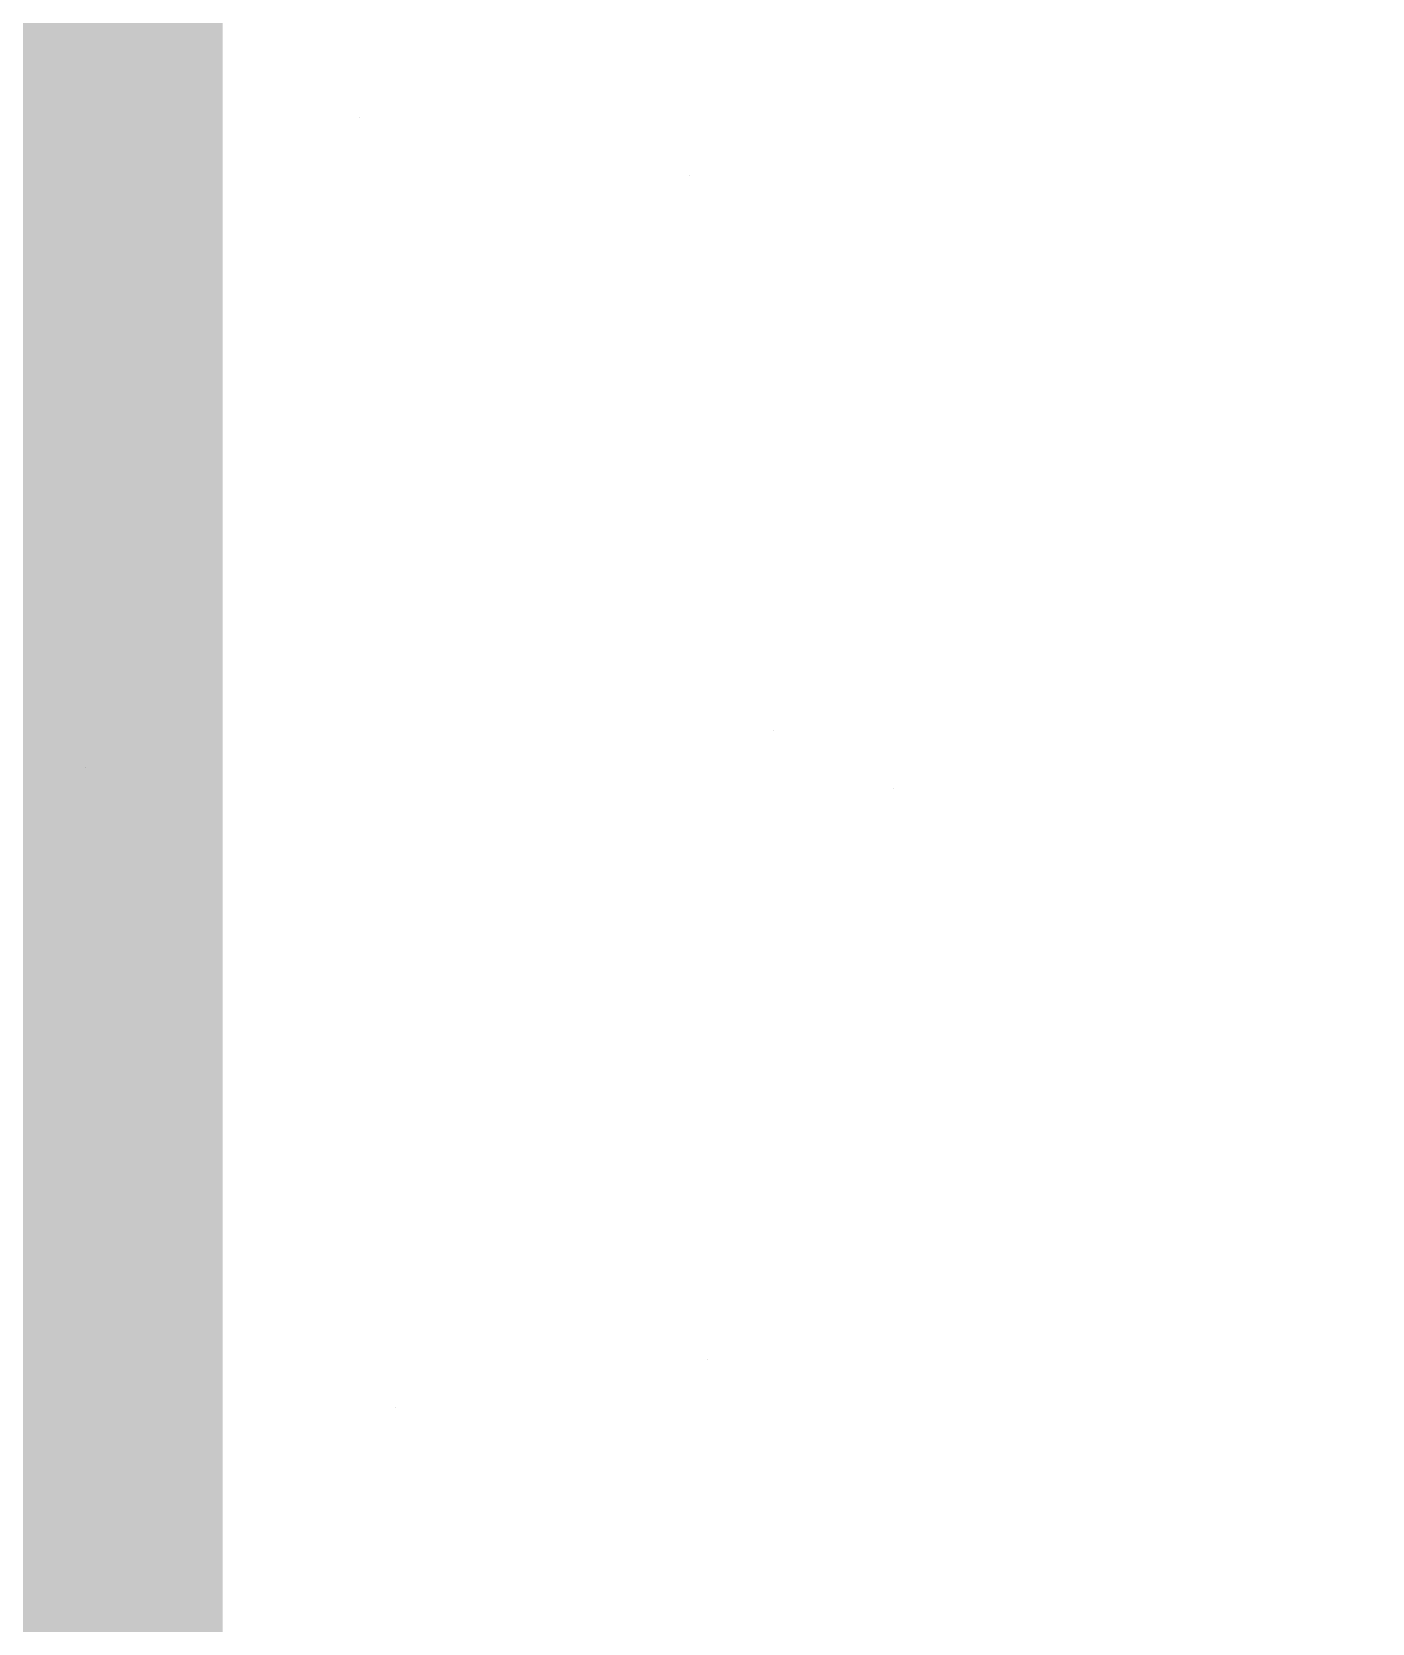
# Model space of a CAD drawing. Header units: millimetres. Extents: x -0.7 to 17.2, y -0.7 to 12.5.
# Drawn here: x 0.885 to 1.58, y 2.71 to 3.534 of the extents above; entities that cross this region are included whole.
import ezdxf

# ---------------------------------------------------------------- set-up
doc = ezdxf.new("R2010")
doc.units = ezdxf.units.MM
doc.layers.add('LEGEND', color=7, linetype='Continuous')
doc.layers.add('TEXT', color=7, linetype='Continuous')

msp = doc.modelspace()

# ---------------------------------------------------------------- linework, layer by layer
at = {"layer": 'LEGEND', "color": 7, "lineweight": 0, "const_width": 0.7075}
msp.add_lwpolyline([(0.63047, 1.67535), (8.46355, 1.67535), (8.46355, 5.78771), (0.63047, 5.78771), (0.63047, 1.67535), (0.63047, 1.67535)], dxfattribs=at)
at = {"layer": 'TEXT', "color": 7, "lineweight": 0, "const_width": 0.0000000392}
for points in [[(1.11047, 3.4769), (1.11047, 3.4769), (1.11005, 3.46975), (1.10878, 3.46323), (1.10668, 3.45735), (1.10668, 3.45735), (1.10375, 3.4522), (1.10003, 3.44788), (1.09551, 3.44437), (1.09551, 3.44437), (1.0902, 3.44179), (1.0841, 3.44024), (1.07722, 3.43972), (1.07722, 3.43972), (1.07016, 3.44024), (1.06395, 3.44179), (1.05857, 3.44437), (1.05857, 3.44437), (1.05404, 3.44788), (1.05035, 3.45223), (1.04751, 3.4574), (1.04751, 3.4574), (1.04548, 3.46331), (1.04427, 3.46985), (1.04387, 3.47701), (1.04387, 3.47701), (1.04427, 3.48411), (1.04549, 3.49057), (1.04751, 3.49642), (1.04751, 3.49642), (1.05036, 3.50153), (1.05405, 3.50585), (1.05858, 3.50935), (1.05858, 3.50935), (1.06396, 3.51193), (1.07021, 3.51348), (1.07732, 3.514), (1.07732, 3.514), (1.08415, 3.51349), (1.09021, 3.51195), (1.09551, 3.5094), (1.09551, 3.5094), (1.10003, 3.50592), (1.10375, 3.5016), (1.10668, 3.49646), (1.10668, 3.49646), (1.10878, 3.49058), (1.11005, 3.48406), (1.11047, 3.4769)], [(1.05347, 3.47691), (1.05411, 3.46846), (1.05603, 3.4613), (1.05923, 3.45544), (1.05923, 3.45544), (1.06379, 3.45109), (1.06979, 3.44848), (1.07722, 3.44761), (1.07722, 3.44761), (1.0847, 3.44848), (1.0907, 3.45109), (1.09521, 3.45544), (1.09521, 3.45544), (1.09835, 3.4613), (1.10024, 3.46846), (1.10087, 3.47691), (1.10087, 3.47691), (1.10024, 3.48535), (1.09835, 3.49247), (1.09521, 3.49828), (1.09521, 3.49828), (1.09071, 3.50258), (1.08474, 3.50515), (1.07732, 3.50601), (1.07732, 3.50601), (1.06988, 3.50515), (1.06387, 3.50258), (1.05928, 3.49829), (1.05928, 3.49829), (1.05606, 3.49247), (1.05412, 3.48535), (1.05347, 3.47691)], [(1.15725, 3.49489), (1.16695, 3.49489), (1.14381, 3.46882), (1.16887, 3.44073), (1.15857, 3.44073), (1.13411, 3.46822), (1.13411, 3.44073), (1.12522, 3.44073), (1.12522, 3.49489), (1.13411, 3.49489), (1.13411, 3.46862), (1.15725, 3.49489)], [(1.20444, 3.4959), (1.20444, 3.4959), (1.21068, 3.49513), (1.21606, 3.4928), (1.22056, 3.48893), (1.22056, 3.48893), (1.22396, 3.4835), (1.226, 3.47649), (1.22668, 3.46791), (1.22668, 3.46791), (1.226, 3.45942), (1.22396, 3.45241), (1.22056, 3.44689), (1.22056, 3.44689), (1.21605, 3.4429), (1.21064, 3.44051), (1.20435, 3.43972), (1.20435, 3.43972), (1.20041, 3.43998), (1.19696, 3.44077), (1.19398, 3.44209), (1.19398, 3.44209), (1.19145, 3.44376), (1.18931, 3.4456), (1.18757, 3.4476), (1.18696, 3.4476), (1.18696, 3.4476), (1.1871, 3.44635), (1.18723, 3.44491), (1.18737, 3.44326), (1.18737, 3.44326), (1.18748, 3.44158), (1.18755, 3.44007), (1.18757, 3.43871), (1.18757, 3.41647), (1.17868, 3.41647), (1.17868, 3.49489), (1.18596, 3.49489), (1.18717, 3.48751), (1.18757, 3.48751), (1.18757, 3.48751), (1.18936, 3.48975), (1.19148, 3.49174), (1.19394, 3.49348), (1.19394, 3.49348), (1.19686, 3.49483), (1.20036, 3.49563), (1.20444, 3.4959)], [(1.26134, 3.4958), (1.26134, 3.4958), (1.26737, 3.49532), (1.27225, 3.49387), (1.27599, 3.49146), (1.27599, 3.49146), (1.27863, 3.48799), (1.28021, 3.48338), (1.28074, 3.47762), (1.28074, 3.44073), (1.27427, 3.44073), (1.27255, 3.44841), (1.27215, 3.44841), (1.27215, 3.44841), (1.26975, 3.4457), (1.26728, 3.44351), (1.26472, 3.44184), (1.26472, 3.44184), (1.2618, 3.44066), (1.25821, 3.43996), (1.25396, 3.43972), (1.25396, 3.43972), (1.24932, 3.44015), (1.24524, 3.44145), (1.24173, 3.44361), (1.24173, 3.44361), (1.23903, 3.44669), (1.23742, 3.45075), (1.23688, 3.45579), (1.23688, 3.45579), (1.23759, 3.46076), (1.23971, 3.46492), (1.24324, 3.46827), (1.24324, 3.46827), (1.24825, 3.47075), (1.25479, 3.47235), (1.26285, 3.47307), (1.27205, 3.47337), (1.27205, 3.4766), (1.27205, 3.4766), (1.27172, 3.48065), (1.27074, 3.48378), (1.26911, 3.48599), (1.26911, 3.48599), (1.26689, 3.48746), (1.26413, 3.48833), (1.26083, 3.48862), (1.26083, 3.48862), (1.25805, 3.48848), (1.25535, 3.48806), (1.25275, 3.48736), (1.25275, 3.48736), (1.25024, 3.48648), (1.24785, 3.48552), (1.24557, 3.48448), (1.24284, 3.49115), (1.24284, 3.49115), (1.24535, 3.49237), (1.24814, 3.49346), (1.25123, 3.49443), (1.25123, 3.49443), (1.25451, 3.49519), (1.25788, 3.49565), (1.26134, 3.4958)], [(1.31924, 3.43972), (1.31924, 3.43972), (1.31463, 3.44004), (1.31037, 3.44102), (1.30646, 3.44265), (1.30646, 3.44265), (1.30299, 3.44496), (1.30006, 3.44799), (1.29767, 3.45175), (1.29767, 3.45175), (1.2959, 3.45624), (1.29484, 3.46149), (1.29449, 3.46751), (1.29449, 3.46751), (1.29486, 3.47377), (1.29597, 3.47919), (1.29782, 3.48378), (1.29782, 3.48378), (1.30031, 3.48759), (1.30333, 3.49066), (1.30687, 3.49298), (1.30687, 3.49298), (1.31085, 3.49461), (1.31518, 3.49559), (1.31985, 3.49591), (1.31985, 3.49591), (1.32258, 3.49582), (1.32525, 3.49553), (1.32784, 3.49505), (1.32784, 3.49505), (1.33024, 3.49444), (1.33233, 3.49375), (1.33411, 3.49298), (1.33138, 3.4856), (1.33138, 3.4856), (1.32967, 3.4862), (1.32778, 3.48677), (1.32571, 3.48732), (1.32571, 3.48732), (1.3236, 3.48777), (1.32158, 3.48804), (1.31965, 3.48813), (1.31965, 3.48813), (1.31078, 3.48585), (1.30546, 3.47901), (1.30369, 3.46762), (1.30369, 3.46762), (1.30412, 3.46159), (1.30541, 3.45659), (1.30757, 3.45261), (1.30757, 3.45261), (1.31059, 3.44972), (1.31445, 3.44799), (1.31914, 3.44741), (1.31914, 3.44741), (1.32199, 3.44751), (1.3246, 3.44781), (1.32697, 3.44832), (1.32697, 3.44832), (1.32917, 3.44897), (1.33124, 3.44971), (1.33319, 3.45054), (1.33319, 3.44266), (1.33319, 3.44266), (1.33131, 3.44179), (1.3293, 3.44106), (1.32717, 3.44048), (1.32717, 3.44048), (1.32483, 3.44006), (1.32219, 3.43981), (1.31924, 3.43972)], [(1.39311, 3.46791), (1.39311, 3.46791), (1.39235, 3.45962), (1.39008, 3.45268), (1.38629, 3.44709), (1.38629, 3.44709), (1.38121, 3.44299), (1.37506, 3.44053), (1.36785, 3.43972), (1.36785, 3.43972), (1.36324, 3.44008), (1.35898, 3.44118), (1.35507, 3.443), (1.35507, 3.443), (1.35159, 3.44553), (1.34864, 3.44873), (1.34622, 3.4526), (1.34622, 3.4526), (1.34443, 3.45711), (1.34335, 3.46221), (1.34299, 3.46791), (1.34299, 3.46791), (1.34374, 3.47619), (1.346, 3.48309), (1.34976, 3.48862), (1.34976, 3.48862), (1.35481, 3.49267), (1.36094, 3.49509), (1.36815, 3.4959), (1.36815, 3.4959), (1.37287, 3.49554), (1.3772, 3.49444), (1.38113, 3.49262), (1.38113, 3.49262), (1.3846, 3.4901), (1.38753, 3.48694), (1.38992, 3.48312), (1.38992, 3.48312), (1.39169, 3.47867), (1.39275, 3.4736), (1.39311, 3.46791)], [(1.41494, 3.47519), (1.41494, 3.47519), (1.4161, 3.47002), (1.41957, 3.46692), (1.42535, 3.46589), (1.42535, 3.46589), (1.42862, 3.46607), (1.43168, 3.46659), (1.43455, 3.46746), (1.43455, 3.46746), (1.43733, 3.46862), (1.44016, 3.47002), (1.44303, 3.47165), (1.44303, 3.49489), (1.45193, 3.49489), (1.45193, 3.44073), (1.44303, 3.44073), (1.44303, 3.46488), (1.44303, 3.46488), (1.44002, 3.46307), (1.43704, 3.46153), (1.43409, 3.46028), (1.43409, 3.46028), (1.43096, 3.45935), (1.42744, 3.4588), (1.42353, 3.45861), (1.42353, 3.45861), (1.41841, 3.4591), (1.41412, 3.46054), (1.41064, 3.46296), (1.41064, 3.46296), (1.40809, 3.46618), (1.40656, 3.47005), (1.40605, 3.47458), (1.40605, 3.49489), (1.41494, 3.49489), (1.41494, 3.47519)], [(1.478, 3.49489), (1.478, 3.47236), (1.50741, 3.47236), (1.50741, 3.49489), (1.5163, 3.49489), (1.5163, 3.44073), (1.50741, 3.44073), (1.50741, 3.46488), (1.478, 3.46488), (1.478, 3.44073), (1.46911, 3.44073), (1.46911, 3.49489), (1.478, 3.49489)], [(1.55399, 3.4958), (1.55399, 3.4958), (1.56002, 3.49532), (1.5649, 3.49387), (1.56864, 3.49146), (1.56864, 3.49146), (1.57128, 3.48799), (1.57286, 3.48338), (1.57339, 3.47762), (1.57339, 3.44073), (1.56692, 3.44073), (1.56521, 3.44841), (1.5648, 3.44841), (1.5648, 3.44841), (1.5624, 3.4457), (1.55993, 3.44351), (1.55738, 3.44184), (1.55738, 3.44184), (1.55445, 3.44066), (1.55086, 3.43996), (1.54661, 3.43972), (1.54661, 3.43972), (1.54197, 3.44015), (1.5379, 3.44145), (1.53438, 3.44361), (1.53438, 3.44361), (1.53169, 3.44669), (1.53007, 3.45075), (1.52953, 3.45579), (1.52953, 3.45579), (1.53024, 3.46076), (1.53236, 3.46492), (1.5359, 3.46827), (1.5359, 3.46827), (1.5409, 3.47075), (1.54744, 3.47235), (1.5555, 3.47307), (1.5647, 3.47337), (1.5647, 3.4766), (1.5647, 3.4766), (1.56437, 3.48065), (1.5634, 3.48378), (1.56177, 3.48599), (1.56177, 3.48599), (1.55954, 3.48746), (1.55678, 3.48833), (1.55348, 3.48862), (1.55348, 3.48862), (1.5507, 3.48848), (1.548, 3.48806), (1.5454, 3.48736), (1.5454, 3.48736), (1.5429, 3.48648), (1.54051, 3.48552), (1.53823, 3.48448), (1.5355, 3.49115), (1.5355, 3.49115), (1.538, 3.49237), (1.5408, 3.49346), (1.54389, 3.49443), (1.54389, 3.49443), (1.54716, 3.49519), (1.55053, 3.49565), (1.55399, 3.4958)], [(1.20284, 3.48842), (1.19786, 3.48791), (1.19397, 3.48636), (1.19117, 3.48377), (1.19117, 3.48377), (1.18926, 3.48014), (1.18807, 3.47542), (1.18758, 3.46963), (1.18758, 3.46791), (1.18758, 3.46791), (1.18794, 3.46175), (1.18904, 3.45661), (1.19087, 3.4525), (1.19087, 3.4525), (1.19368, 3.44949), (1.19773, 3.44769), (1.20304, 3.44709), (1.20304, 3.44709), (1.20614, 3.4474), (1.20886, 3.4483), (1.21117, 3.44982), (1.21117, 3.44982), (1.21312, 3.45186), (1.2147, 3.45433), (1.21593, 3.45725), (1.21593, 3.45725), (1.2168, 3.46053), (1.21732, 3.46412), (1.21749, 3.46801), (1.21749, 3.46801), (1.21709, 3.4738), (1.2159, 3.47875), (1.2139, 3.48287), (1.2139, 3.48287), (1.21108, 3.48595), (1.20739, 3.48781), (1.20284, 3.48842)], [(1.35218, 3.46791), (1.3526, 3.46195), (1.35387, 3.45688), (1.35597, 3.4527), (1.35597, 3.4527), (1.359, 3.44959), (1.36302, 3.44772), (1.36805, 3.44709), (1.36805, 3.44709), (1.37302, 3.44771), (1.37703, 3.44958), (1.38007, 3.4527), (1.38007, 3.4527), (1.3822, 3.45688), (1.38348, 3.46195), (1.38391, 3.46791), (1.38391, 3.46791), (1.38348, 3.47385), (1.3822, 3.47887), (1.38007, 3.48297), (1.38007, 3.48297), (1.37702, 3.486), (1.37298, 3.48782), (1.36795, 3.48843), (1.36795, 3.48843), (1.36293, 3.48782), (1.35892, 3.486), (1.35592, 3.48297), (1.35592, 3.48297), (1.35384, 3.47887), (1.3526, 3.47385), (1.35218, 3.46791)], [(0.91442, 3.46387), (0.91442, 3.47175), (1.00739, 3.47175), (1.00739, 3.46387), (0.91442, 3.46387)], [(1.26396, 3.4669), (1.25792, 3.46636), (1.25325, 3.46528), (1.24997, 3.46366), (1.24997, 3.46366), (1.24781, 3.46152), (1.24651, 3.45886), (1.24608, 3.45568), (1.24608, 3.45568), (1.24638, 3.45292), (1.24731, 3.4507), (1.24885, 3.44901), (1.24885, 3.44901), (1.25088, 3.44783), (1.25326, 3.44713), (1.25598, 3.44689), (1.25598, 3.44689), (1.2603, 3.44731), (1.26411, 3.44857), (1.2674, 3.45068), (1.2674, 3.45068), (1.26993, 3.45366), (1.27144, 3.45755), (1.27195, 3.46235), (1.27195, 3.4672), (1.26396, 3.4669)], [(1.55662, 3.4669), (1.55057, 3.46636), (1.54591, 3.46528), (1.54262, 3.46366), (1.54262, 3.46366), (1.54046, 3.46152), (1.53916, 3.45886), (1.53873, 3.45568), (1.53873, 3.45568), (1.53904, 3.45292), (1.53996, 3.4507), (1.54151, 3.44901), (1.54151, 3.44901), (1.54353, 3.44783), (1.54591, 3.44713), (1.54863, 3.44689), (1.54863, 3.44689), (1.55296, 3.44731), (1.55676, 3.44857), (1.56006, 3.45068), (1.56006, 3.45068), (1.56258, 3.45366), (1.56409, 3.45755), (1.5646, 3.46235), (1.5646, 3.4672), (1.55662, 3.4669)], [(1.1042, 3.1274), (1.1042, 3.19956), (1.15837, 3.19956), (1.15837, 3.1274), (1.14937, 3.1274), (1.14937, 3.19157), (1.1133, 3.19157), (1.1133, 3.1274), (1.1042, 3.1274)], [(0.91321, 3.18248), (0.91321, 3.18248), (0.91923, 3.182), (0.92412, 3.18055), (0.92786, 3.17814), (0.92786, 3.17814), (0.9305, 3.17467), (0.93208, 3.17005), (0.93261, 3.16429), (0.93261, 3.12741), (0.92614, 3.12741), (0.92442, 3.13509), (0.92402, 3.13509), (0.92402, 3.13509), (0.92162, 3.13238), (0.91914, 3.13019), (0.91659, 3.12852), (0.91659, 3.12852), (0.91366, 3.12734), (0.91008, 3.12663), (0.90582, 3.1264), (0.90582, 3.1264), (0.90119, 3.12683), (0.89711, 3.12813), (0.8936, 3.13029), (0.8936, 3.13029), (0.8909, 3.13337), (0.88929, 3.13743), (0.88875, 3.14246), (0.88875, 3.14246), (0.88945, 3.14744), (0.89158, 3.1516), (0.89511, 3.15494), (0.89511, 3.15494), (0.90012, 3.15743), (0.90665, 3.15903), (0.91472, 3.15974), (0.92391, 3.16004), (0.92391, 3.16328), (0.92391, 3.16328), (0.92359, 3.16733), (0.92261, 3.17046), (0.92098, 3.17267), (0.92098, 3.17267), (0.91876, 3.17413), (0.916, 3.17501), (0.9127, 3.1753), (0.9127, 3.1753), (0.90991, 3.17516), (0.90722, 3.17474), (0.90461, 3.17404), (0.90461, 3.17404), (0.90211, 3.17316), (0.89972, 3.1722), (0.89744, 3.17116), (0.89471, 3.17783), (0.89471, 3.17783), (0.89722, 3.17904), (0.90001, 3.18014), (0.9031, 3.18111), (0.9031, 3.18111), (0.90638, 3.18187), (0.90975, 3.18233), (0.91321, 3.18248)], [(1.22395, 3.15459), (1.22395, 3.15459), (1.22319, 3.1463), (1.22092, 3.13936), (1.21713, 3.13377), (1.21713, 3.13377), (1.21204, 3.12967), (1.2059, 3.12721), (1.19868, 3.12639), (1.19868, 3.12639), (1.19407, 3.12676), (1.18981, 3.12785), (1.1859, 3.12968), (1.1859, 3.12968), (1.18243, 3.1322), (1.17948, 3.1354), (1.17706, 3.13928), (1.17706, 3.13928), (1.17526, 3.14378), (1.17418, 3.14889), (1.17382, 3.15459), (1.17382, 3.15459), (1.17458, 3.16286), (1.17683, 3.16977), (1.18059, 3.1753), (1.18059, 3.1753), (1.18565, 3.17934), (1.19178, 3.18177), (1.19898, 3.18258), (1.19898, 3.18258), (1.2037, 3.18221), (1.20803, 3.18112), (1.21197, 3.17929), (1.21197, 3.17929), (1.21544, 3.17678), (1.21837, 3.17361), (1.22076, 3.16979), (1.22076, 3.16979), (1.22253, 3.16534), (1.22359, 3.16027), (1.22395, 3.15459)], [(1.28155, 3.16792), (1.28155, 3.16792), (1.28121, 3.1648), (1.2802, 3.16217), (1.27852, 3.16004), (1.27852, 3.16004), (1.27631, 3.15836), (1.27371, 3.15708), (1.27074, 3.1562), (1.27074, 3.1558), (1.27074, 3.1558), (1.27396, 3.15508), (1.27689, 3.15389), (1.27953, 3.15221), (1.27953, 3.15221), (1.28161, 3.14994), (1.28285, 3.14696), (1.28327, 3.14327), (1.28327, 3.14327), (1.2827, 3.13895), (1.281, 3.13516), (1.27817, 3.13189), (1.27817, 3.13189), (1.27403, 3.1294), (1.26842, 3.1279), (1.26134, 3.1274), (1.238, 3.1274), (1.238, 3.18156), (1.26124, 3.18156), (1.26124, 3.18156), (1.26495, 3.18142), (1.2684, 3.181), (1.27159, 3.1803), (1.27159, 3.1803), (1.27445, 3.17927), (1.27687, 3.17785), (1.27887, 3.17606), (1.27887, 3.17606), (1.28036, 3.17383), (1.28125, 3.17112), (1.28155, 3.16792)], [(1.34329, 3.15459), (1.34329, 3.15459), (1.34253, 3.1463), (1.34026, 3.13936), (1.33647, 3.13377), (1.33647, 3.13377), (1.33139, 3.12967), (1.32524, 3.12721), (1.31803, 3.12639), (1.31803, 3.12639), (1.31342, 3.12676), (1.30916, 3.12785), (1.30525, 3.12968), (1.30525, 3.12968), (1.30177, 3.1322), (1.29882, 3.1354), (1.2964, 3.13928), (1.2964, 3.13928), (1.29461, 3.14378), (1.29353, 3.14889), (1.29317, 3.15459), (1.29317, 3.15459), (1.29392, 3.16286), (1.29618, 3.16977), (1.29994, 3.1753), (1.29994, 3.1753), (1.30499, 3.17934), (1.31112, 3.18177), (1.31833, 3.18258), (1.31833, 3.18258), (1.32305, 3.18221), (1.32738, 3.18112), (1.33131, 3.17929), (1.33131, 3.17929), (1.33478, 3.17678), (1.33771, 3.17361), (1.3401, 3.16979), (1.3401, 3.16979), (1.34187, 3.16534), (1.34294, 3.16027), (1.34329, 3.15459)], [(1.38311, 3.18258), (1.38311, 3.18258), (1.38935, 3.1818), (1.39472, 3.17948), (1.39923, 3.17561), (1.39923, 3.17561), (1.40263, 3.17017), (1.40466, 3.16317), (1.40534, 3.15459), (1.40534, 3.15459), (1.40466, 3.1461), (1.40263, 3.13909), (1.39923, 3.13357), (1.39923, 3.13357), (1.39471, 3.12958), (1.3893, 3.12719), (1.38301, 3.12639), (1.38301, 3.12639), (1.37907, 3.12666), (1.37562, 3.12745), (1.37265, 3.12877), (1.37265, 3.12877), (1.37012, 3.13044), (1.36798, 3.13227), (1.36623, 3.13428), (1.36563, 3.13428), (1.36563, 3.13428), (1.36576, 3.13303), (1.3659, 3.13158), (1.36603, 3.12994), (1.36603, 3.12994), (1.36614, 3.12826), (1.36621, 3.12674), (1.36623, 3.12539), (1.36623, 3.10315), (1.35734, 3.10315), (1.35734, 3.18157), (1.36462, 3.18157), (1.36583, 3.17419), (1.36624, 3.17419), (1.36624, 3.17419), (1.36802, 3.17643), (1.37015, 3.17841), (1.3726, 3.18016), (1.3726, 3.18016), (1.37552, 3.1815), (1.37902, 3.18231), (1.38311, 3.18258)], [(1.46658, 3.15459), (1.46658, 3.15459), (1.46582, 3.1463), (1.46355, 3.13936), (1.45976, 3.13377), (1.45976, 3.13377), (1.45468, 3.12967), (1.44853, 3.12721), (1.44131, 3.12639), (1.44131, 3.12639), (1.43671, 3.12676), (1.43245, 3.12785), (1.42853, 3.12968), (1.42853, 3.12968), (1.42506, 3.1322), (1.42211, 3.1354), (1.41969, 3.13928), (1.41969, 3.13928), (1.41789, 3.14378), (1.41681, 3.14889), (1.41646, 3.15459), (1.41646, 3.15459), (1.41721, 3.16286), (1.41946, 3.16977), (1.42323, 3.1753), (1.42323, 3.1753), (1.42828, 3.17934), (1.43441, 3.18177), (1.44162, 3.18258), (1.44162, 3.18258), (1.44634, 3.18221), (1.45066, 3.18112), (1.4546, 3.17929), (1.4546, 3.17929), (1.45807, 3.17678), (1.461, 3.17361), (1.46339, 3.16979), (1.46339, 3.16979), (1.46516, 3.16534), (1.46622, 3.16027), (1.46658, 3.15459)], [(1.51801, 3.17409), (1.50033, 3.17409), (1.50033, 3.1274), (1.49154, 3.1274), (1.49154, 3.17409), (1.47406, 3.17409), (1.47406, 3.18157), (1.51801, 3.18157), (1.51801, 3.17409)], [(1.53762, 3.18157), (1.53762, 3.15903), (1.56703, 3.15903), (1.56703, 3.18157), (1.57592, 3.18157), (1.57592, 3.1274), (1.56703, 3.1274), (1.56703, 3.15156), (1.53762, 3.15156), (1.53762, 3.1274), (1.52873, 3.1274), (1.52873, 3.18157), (1.53762, 3.18157)], [(1.18302, 3.15459), (1.18344, 3.14863), (1.1847, 3.14356), (1.18681, 3.13938), (1.18681, 3.13938), (1.18983, 3.13626), (1.19386, 3.13439), (1.19888, 3.13377), (1.19888, 3.13377), (1.20385, 3.13439), (1.20786, 3.13626), (1.21091, 3.13937), (1.21091, 3.13937), (1.21304, 3.14356), (1.21432, 3.14863), (1.21474, 3.15459), (1.21474, 3.15459), (1.21432, 3.16053), (1.21304, 3.16555), (1.21091, 3.16965), (1.21091, 3.16965), (1.20785, 3.17268), (1.20381, 3.1745), (1.19878, 3.1751), (1.19878, 3.1751), (1.19376, 3.1745), (1.18976, 3.17268), (1.18676, 3.16965), (1.18676, 3.16965), (1.18468, 3.16555), (1.18343, 3.16053), (1.18302, 3.15459)], [(1.27255, 3.16681), (1.27224, 3.16914), (1.27132, 3.17101), (1.26977, 3.17241), (1.26977, 3.17241), (1.26753, 3.1734), (1.26452, 3.17399), (1.26073, 3.17419), (1.24688, 3.17419), (1.24688, 3.15933), (1.25911, 3.15933), (1.25911, 3.15933), (1.26658, 3.16016), (1.27106, 3.16265), (1.27255, 3.16681)], [(1.30236, 3.15459), (1.30278, 3.14863), (1.30405, 3.14356), (1.30615, 3.13938), (1.30615, 3.13938), (1.30918, 3.13626), (1.3132, 3.13439), (1.31823, 3.13377), (1.31823, 3.13377), (1.3232, 3.13439), (1.32721, 3.13626), (1.33025, 3.13937), (1.33025, 3.13937), (1.33238, 3.14356), (1.33366, 3.14863), (1.33409, 3.15459), (1.33409, 3.15459), (1.33366, 3.16053), (1.33238, 3.16555), (1.33025, 3.16965), (1.33025, 3.16965), (1.3272, 3.17268), (1.32316, 3.1745), (1.31813, 3.1751), (1.31813, 3.1751), (1.31311, 3.1745), (1.3091, 3.17268), (1.3061, 3.16965), (1.3061, 3.16965), (1.30402, 3.16555), (1.30278, 3.16053), (1.30236, 3.15459)], [(1.3815, 3.1751), (1.37652, 3.17458), (1.37263, 3.17303), (1.36983, 3.17045), (1.36983, 3.17045), (1.36793, 3.16681), (1.36673, 3.1621), (1.36624, 3.1563), (1.36624, 3.15459), (1.36624, 3.15459), (1.36661, 3.14843), (1.3677, 3.14329), (1.36953, 3.13917), (1.36953, 3.13917), (1.37234, 3.13617), (1.3764, 3.13437), (1.3817, 3.13377), (1.3817, 3.13377), (1.38481, 3.13407), (1.38752, 3.13498), (1.38984, 3.1365), (1.38984, 3.1365), (1.39178, 3.13854), (1.39337, 3.14101), (1.39459, 3.14392), (1.39459, 3.14392), (1.39546, 3.14721), (1.39598, 3.1508), (1.39615, 3.15469), (1.39615, 3.15469), (1.39576, 3.16047), (1.39456, 3.16542), (1.39257, 3.16954), (1.39257, 3.16954), (1.38974, 3.17263), (1.38605, 3.17448), (1.3815, 3.1751)], [(1.42565, 3.15459), (1.42607, 3.14863), (1.42733, 3.14356), (1.42944, 3.13938), (1.42944, 3.13938), (1.43246, 3.13626), (1.43649, 3.13439), (1.44151, 3.13377), (1.44151, 3.13377), (1.44649, 3.13439), (1.45049, 3.13626), (1.45354, 3.13937), (1.45354, 3.13937), (1.45567, 3.14356), (1.45695, 3.14863), (1.45738, 3.15459), (1.45738, 3.15459), (1.45695, 3.16053), (1.45567, 3.16555), (1.45354, 3.16965), (1.45354, 3.16965), (1.45048, 3.17268), (1.44644, 3.1745), (1.44141, 3.1751), (1.44141, 3.1751), (1.43639, 3.1745), (1.43239, 3.17268), (1.42939, 3.16965), (1.42939, 3.16965), (1.42731, 3.16555), (1.42606, 3.16053), (1.42565, 3.15459)], [(0.97111, 3.15055), (0.97111, 3.15843), (1.06408, 3.15843), (1.06408, 3.15055), (0.97111, 3.15055)], [(0.91583, 3.15358), (0.90978, 3.15304), (0.90512, 3.15196), (0.90184, 3.15034), (0.90184, 3.15034), (0.89967, 3.1482), (0.89838, 3.14554), (0.89794, 3.14236), (0.89794, 3.14236), (0.89825, 3.1396), (0.89918, 3.13737), (0.90072, 3.13569), (0.90072, 3.13569), (0.90275, 3.13451), (0.90512, 3.1338), (0.90785, 3.13357), (0.90785, 3.13357), (0.91217, 3.13399), (0.91598, 3.13525), (0.91927, 3.13736), (0.91927, 3.13736), (0.92179, 3.14034), (0.92331, 3.14423), (0.92381, 3.14903), (0.92381, 3.15388), (0.91583, 3.15358)], [(1.27407, 3.14326), (1.27367, 3.14607), (1.27249, 3.14829), (1.27053, 3.14993), (1.27053, 3.14993), (1.2678, 3.15105), (1.26433, 3.15173), (1.26012, 3.15195), (1.24688, 3.15195), (1.24688, 3.13457), (1.26032, 3.13457), (1.26032, 3.13457), (1.26442, 3.13479), (1.26782, 3.13545), (1.27053, 3.13654), (1.27053, 3.13654), (1.27249, 3.13816), (1.27367, 3.1404), (1.27407, 3.14326)], [(1.06812, 2.88623), (1.06812, 2.88623), (1.07641, 2.88579), (1.08323, 2.88446), (1.08858, 2.88224), (1.08858, 2.88224), (1.09243, 2.87893), (1.09474, 2.87429), (1.09551, 2.86835), (1.09551, 2.86835), (1.09511, 2.86435), (1.09393, 2.86083), (1.09197, 2.85779), (1.09197, 2.85779), (1.08926, 2.85532), (1.08586, 2.85352), (1.08176, 2.85238), (1.08176, 2.85188), (1.08176, 2.85188), (1.0847, 2.85127), (1.08744, 2.8504), (1.09, 2.84925), (1.09, 2.84925), (1.09228, 2.84779), (1.09422, 2.84597), (1.09581, 2.8438), (1.09581, 2.8438), (1.09699, 2.8412), (1.09769, 2.83813), (1.09793, 2.8346), (1.09793, 2.8346), (1.09718, 2.82856), (1.09494, 2.8235), (1.09121, 2.81943), (1.09121, 2.81943), (1.08618, 2.81646), (1.08007, 2.81468), (1.07287, 2.81408), (1.04751, 2.81408), (1.04751, 2.88623), (1.06812, 2.88623)], [(1.54035, 2.89068), (1.54035, 2.89068), (1.53947, 2.88604), (1.53777, 2.88222), (1.53525, 2.87921), (1.53525, 2.87921), (1.53174, 2.87705), (1.52707, 2.87575), (1.52125, 2.87532), (1.52125, 2.87532), (1.51529, 2.87575), (1.51063, 2.87703), (1.50725, 2.87916), (1.50725, 2.87916), (1.50492, 2.88214), (1.50339, 2.88598), (1.50266, 2.89068), (1.51094, 2.89068), (1.51094, 2.89068), (1.51148, 2.88744), (1.51245, 2.88499), (1.51382, 2.88335), (1.51382, 2.88335), (1.51572, 2.88231), (1.51827, 2.88169), (1.52145, 2.88148), (1.52145, 2.88148), (1.52433, 2.8817), (1.52677, 2.88236), (1.52877, 2.88345), (1.52877, 2.88345), (1.53032, 2.88513), (1.53138, 2.88754), (1.53196, 2.89068), (1.54035, 2.89068)], [(1.06994, 2.85551), (1.07549, 2.85585), (1.07973, 2.85684), (1.08267, 2.85849), (1.08267, 2.85849), (1.08458, 2.8608), (1.08573, 2.86375), (1.08611, 2.86734), (1.08611, 2.86734), (1.08565, 2.87093), (1.08425, 2.87378), (1.08192, 2.87587), (1.08192, 2.87587), (1.07856, 2.8773), (1.0741, 2.87816), (1.06853, 2.87845), (1.0566, 2.87845), (1.0566, 2.85551), (1.06994, 2.85551)], [(1.11198, 2.81408), (1.11198, 2.86824), (1.12087, 2.86824), (1.12087, 2.84601), (1.13492, 2.84601), (1.13492, 2.84601), (1.14132, 2.84558), (1.14651, 2.8443), (1.15048, 2.84217), (1.15048, 2.84217), (1.15329, 2.83919), (1.15498, 2.83535), (1.15554, 2.83066), (1.15554, 2.83066), (1.15499, 2.82594), (1.15333, 2.82192), (1.15058, 2.81858), (1.15058, 2.81858), (1.1466, 2.81608), (1.14124, 2.81458), (1.13452, 2.81408), (1.11198, 2.81408)], [(1.16453, 2.86824), (1.17342, 2.86824), (1.17342, 2.81408), (1.16453, 2.81408)], [(1.22799, 2.86077), (1.2103, 2.86077), (1.2103, 2.81408), (1.20151, 2.81408), (1.20151, 2.86077), (1.18403, 2.86077), (1.18403, 2.86825), (1.22799, 2.86825), (1.22799, 2.86077)], [(1.24204, 2.81408), (1.23173, 2.81408), (1.24719, 2.83682), (1.24719, 2.83682), (1.24512, 2.83746), (1.2431, 2.83832), (1.24113, 2.83939), (1.24113, 2.83939), (1.2393, 2.84073), (1.23771, 2.84238), (1.23638, 2.84435), (1.23638, 2.84435), (1.23537, 2.84664), (1.23476, 2.84929), (1.23456, 2.85228), (1.23456, 2.85228), (1.23514, 2.85706), (1.23689, 2.86102), (1.23981, 2.86416), (1.23981, 2.86416), (1.2437, 2.86643), (1.24835, 2.86779), (1.25376, 2.86825), (1.27801, 2.86825), (1.27801, 2.81409), (1.26912, 2.81409), (1.26912, 2.83561), (1.25598, 2.83561), (1.24204, 2.81408)], [(1.36017, 2.86824), (1.33784, 2.84197), (1.36209, 2.81408), (1.35198, 2.81408), (1.32854, 2.84157), (1.32854, 2.81408), (1.32025, 2.81408), (1.32025, 2.84157), (1.29681, 2.81408), (1.28671, 2.81408), (1.31096, 2.84197), (1.28863, 2.86824), (1.29833, 2.86824), (1.32025, 2.84197), (1.32025, 2.86824), (1.32854, 2.86824), (1.32854, 2.84197), (1.35057, 2.86824), (1.36017, 2.86824)], [(1.37988, 2.86824), (1.37988, 2.84571), (1.40928, 2.84571), (1.40928, 2.86824), (1.41818, 2.86824), (1.41818, 2.81408), (1.40928, 2.81408), (1.40928, 2.83823), (1.37988, 2.83823), (1.37988, 2.81408), (1.37098, 2.81408), (1.37098, 2.86824), (1.37988, 2.86824)], [(1.48244, 2.84126), (1.48244, 2.84126), (1.48169, 2.83298), (1.47941, 2.82604), (1.47562, 2.82045), (1.47562, 2.82045), (1.47054, 2.81635), (1.46439, 2.81389), (1.45718, 2.81307), (1.45718, 2.81307), (1.45257, 2.81343), (1.44831, 2.81453), (1.4444, 2.81636), (1.4444, 2.81636), (1.44092, 2.81888), (1.43797, 2.82208), (1.43555, 2.82595), (1.43555, 2.82595), (1.43376, 2.83046), (1.43268, 2.83556), (1.43232, 2.84126), (1.43232, 2.84126), (1.43307, 2.84954), (1.43533, 2.85644), (1.43909, 2.86198), (1.43909, 2.86198), (1.44414, 2.86602), (1.45027, 2.86845), (1.45748, 2.86926), (1.45748, 2.86926), (1.4622, 2.86889), (1.46653, 2.8678), (1.47046, 2.86597), (1.47046, 2.86597), (1.47393, 2.86346), (1.47686, 2.86029), (1.47926, 2.85647), (1.47926, 2.85647), (1.48102, 2.85202), (1.48209, 2.84695), (1.48244, 2.84126)], [(1.50487, 2.83519), (1.50486, 2.83425), (1.50483, 2.83304), (1.50477, 2.83155), (1.50477, 2.83155), (1.5047, 2.82994), (1.50462, 2.82832), (1.50452, 2.8267), (1.50452, 2.8267), (1.50443, 2.8252), (1.50434, 2.82392), (1.50427, 2.82286), (1.53327, 2.86824), (1.54419, 2.86824), (1.54419, 2.81408), (1.5359, 2.81408), (1.5359, 2.84601), (1.5359, 2.84601), (1.53591, 2.8472), (1.53593, 2.84862), (1.53595, 2.85025), (1.53595, 2.85025), (1.53599, 2.852), (1.53604, 2.85374), (1.5361, 2.85546), (1.5361, 2.85546), (1.53617, 2.85704), (1.53624, 2.85833), (1.5363, 2.85935), (1.5075, 2.81408), (1.49649, 2.81408), (1.49649, 2.86824), (1.50488, 2.86824), (1.50487, 2.83519)], [(1.24315, 2.85218), (1.24354, 2.84935), (1.2447, 2.84704), (1.24663, 2.84526), (1.24663, 2.84526), (1.24927, 2.844), (1.25252, 2.84324), (1.25639, 2.84299), (1.26912, 2.84299), (1.26912, 2.86087), (1.25467, 2.86087), (1.25467, 2.86087), (1.25095, 2.8606), (1.248, 2.85979), (1.24583, 2.85844), (1.24583, 2.85844), (1.24434, 2.85667), (1.24345, 2.85459), (1.24315, 2.85218)], [(1.44151, 2.84126), (1.44193, 2.83531), (1.4432, 2.83024), (1.4453, 2.82606), (1.4453, 2.82606), (1.44833, 2.82294), (1.45235, 2.82107), (1.45738, 2.82045), (1.45738, 2.82045), (1.46235, 2.82107), (1.46636, 2.82294), (1.4694, 2.82605), (1.4694, 2.82605), (1.47153, 2.83024), (1.47281, 2.83531), (1.47324, 2.84126), (1.47324, 2.84126), (1.47281, 2.8472), (1.47153, 2.85222), (1.4694, 2.85632), (1.4694, 2.85632), (1.46635, 2.85936), (1.46231, 2.86117), (1.45728, 2.86178), (1.45728, 2.86178), (1.45226, 2.86117), (1.44825, 2.85936), (1.44525, 2.85632), (1.44525, 2.85632), (1.44318, 2.85222), (1.44193, 2.8472), (1.44151, 2.84126)], [(0.91442, 2.83722), (0.91442, 2.8451), (1.00739, 2.8451), (1.00739, 2.83722), (0.91442, 2.83722)], [(1.0566, 2.82176), (1.07115, 2.82176), (1.07115, 2.82176), (1.0769, 2.82217), (1.08135, 2.82342), (1.08449, 2.8255), (1.08449, 2.8255), (1.08657, 2.82825), (1.08782, 2.83152), (1.08823, 2.8353), (1.08823, 2.8353), (1.0878, 2.83883), (1.0865, 2.84188), (1.08434, 2.84445), (1.08434, 2.84445), (1.08107, 2.84638), (1.07644, 2.84755), (1.07044, 2.84793), (1.0566, 2.84793)], [(1.13371, 2.82126), (1.13731, 2.82147), (1.14044, 2.82213), (1.14311, 2.82323), (1.14311, 2.82323), (1.14513, 2.82487), (1.14634, 2.82718), (1.14674, 2.83015), (1.14674, 2.83015), (1.14637, 2.8331), (1.14526, 2.83534), (1.14341, 2.83687), (1.14341, 2.83687), (1.14086, 2.83786), (1.13766, 2.83845), (1.13381, 2.83864), (1.12087, 2.83864), (1.12087, 2.82126), (1.13371, 2.82126)]]:
    msp.add_lwpolyline(points, dxfattribs=at)

doc.saveas('drawing.dxf')
